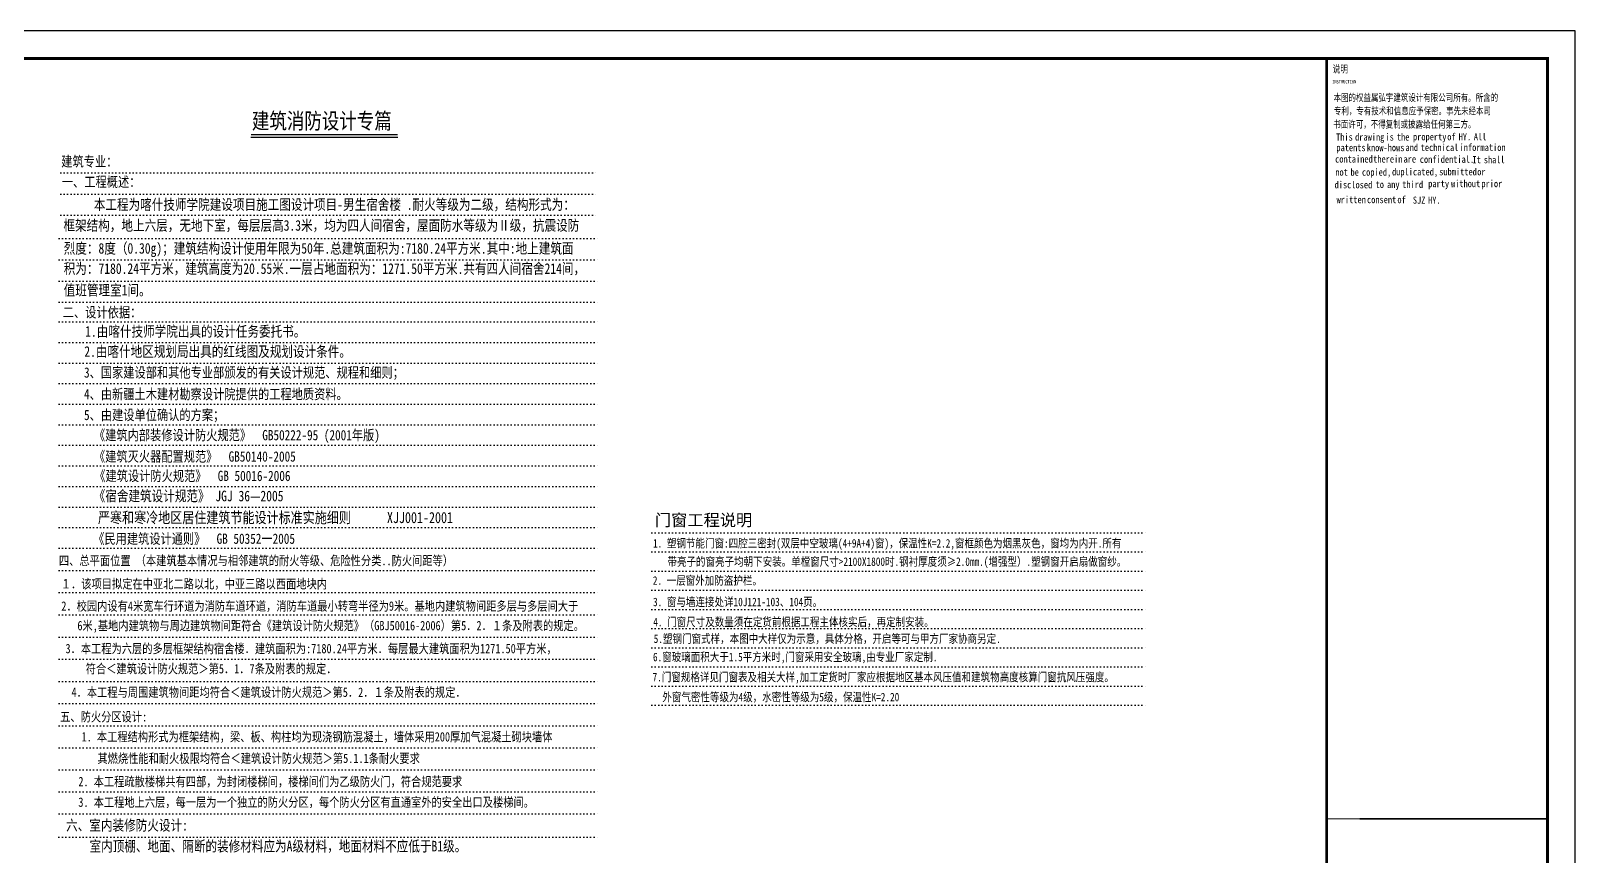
# Model space of a CAD drawing. Extents: x 174641 to 414490, y 73126 to 493158.
# Drawn here: x 223783 to 279741, y 351931 to 381836 of the extents above; entities that cross this region are included whole.
import ezdxf

# ---------------------------------------------------------------- set-up
doc = ezdxf.new("R2010")
doc.units = 0
doc.header["$LTSCALE"] = 1000
doc.header["$MEASUREMENT"] = 0
doc.linetypes.add('DOT2', pattern=[0.125, 0, -0.125])
for name, color, linetype in [('1', 7, 'Continuous'), ('PUB_TITLE', 7, 'Continuous'), ('TK', 126, 'Continuous'), ('TWT_TITLE', 7, 'Continuous'), ('文字', 43, 'Continuous'), ('看线', 3, 'Continuous')]:
    doc.layers.add(name, color=color, linetype=linetype)
doc.styles.add('-宋体', font='', dxfattribs={"width": 0.8})
doc.styles.add('DDD', font='simhei.ttf', dxfattribs={"width": 0.8, "height": 1500})
doc.styles.add('FSZ', font='')
doc.styles.add('STYLE3', font='', dxfattribs={"width": 0.7})
doc.styles.get('-宋体').set_extended_font_data('SimSun')
doc.styles.get('FSZ').set_extended_font_data('SimSun')
doc.styles.get('STYLE3').set_extended_font_data('SimSun')

msp = doc.modelspace()

# ---------------------------------------------------------------- linework, layer by layer
for p, q in [((270741.1, 323436.5), (270741.1, 380836.5)), ((278741.1, 353285.6), (271941.1, 353285.6)), ((271941.1, 353285.6), (278741.1, 353285.6))]:
    msp.add_line(p, q)
at = {"const_width": 34}
msp.add_lwpolyline([(270741.1, 353285.6), (278741.1, 353285.6)], dxfattribs=at)
at = {"layer": '1', "color": 4, "linetype": 'DOT2'}
for p, q in [((224862.9, 376693.8, -31331.5), (244372.1, 376693.8, -31331.5)), ((224862.9, 375923.8, -31331.5), (244372.1, 375923.8, -31331.5)), ((224862.9, 375153.8, -31331.5), (244372.1, 375153.8, -31331.5)), ((224804.6, 374311.2, -31331.5), (244372.1, 374311.2, -31331.5)), ((224804.6, 373541.2, -31331.5), (244372.1, 373541.2, -31331.5)), ((224804.6, 372771.2, -31331.5), (244372.1, 372771.2, -31331.5)), ((224804.6, 372001.2, -31331.5), (244372.1, 372001.2, -31331.5)), ((224804.6, 372001.2, -31331.5), (244378.7, 372001.2, -31331.5)), ((224804.6, 371290.6, -31331.5), (244378.7, 371290.6, -31331.5)), ((224804.6, 370545.1, -31331.5), (244378.7, 370545.1, -31331.5)), ((224804.6, 369799.6, -31331.5), (244378.7, 369799.6, -31331.5)), ((224804.6, 369054.2, -31331.5), (244378.7, 369054.2, -31331.5)), ((224804.6, 368308.7, -31331.5), (244378.7, 368308.7, -31331.5)), ((224804.6, 367563.2, -31331.5), (244378.7, 367563.2, -31331.5)), ((224804.6, 367563.2, -31331.5), (244378.7, 367563.2, -31331.5)), ((224804.6, 366817.8, -31331.5), (244378.7, 366817.8, -31331.5)), ((224804.6, 366072.3, -31331.5), (244378.7, 366072.3, -31331.5)), ((224804.6, 365326.9, -31331.5), (244378.7, 365326.9, -31331.5)), ((224804.6, 365326.9, -31331.5), (244378.7, 365326.9, -31331.5)), ((224804.6, 364581.4, -31331.5), (244378.7, 364581.4, -31331.5)), ((224804.6, 363835.9, -31331.5), (244378.7, 363835.9, -31331.5)), ((246281.6, 363652.2), (264238.2, 363652.2)), ((224804.6, 363090.5, -31331.5), (240171.3, 363090.5, -31331.5)), ((224804.6, 363090.5, -31331.5), (240171.3, 363090.5, -31331.5)), ((224804.6, 363090.5, -31331.5), (240171.3, 363090.5, -31331.5)), ((224804.6, 363090.5, -31331.5), (240171.3, 363090.5, -31331.5)), ((224804.6, 363090.5, -31331.5), (244378.7, 363090.5, -31331.5)), ((246281.6, 362957), (264238.2, 362957)), ((224804.6, 362285.2, -31331.5), (244378.7, 362285.2, -31331.5)), ((246281.6, 362261.7), (264238.2, 362261.7)), ((246281.6, 362261.7), (264238.2, 362261.7)), ((246281.6, 362261.7), (264238.2, 362261.7)), ((246281.6, 362261.7), (264238.2, 362261.7)), ((246281.6, 361566.5), (264238.2, 361566.5)), ((224804, 361479, -31331.5), (244378.1, 361479, -31331.5)), ((224804, 360673.7, -31331.5), (244378.1, 360673.7, -31331.5)), ((246281.6, 360871.3), (264238.2, 360871.3)), ((224804, 359868.4, -31331.5), (244378.1, 359868.4, -31331.5)), ((246281.6, 360176.1), (264238.2, 360176.1)), ((246281.6, 359480.9), (264238.2, 359480.9)), ((224804, 359063.1, -31331.5), (244378.1, 359063.1, -31331.5)), ((246281.6, 358785.7), (264238.2, 358785.7)), ((224804, 358257.8, -31331.5), (244378.1, 358257.8, -31331.5)), ((224804, 358257.8, -31331.5), (244378.1, 358257.8, -31331.5)), ((246281.6, 358090.4), (264238.2, 358090.4)), ((224804, 357457.8, -31331.5), (244378.1, 357457.8, -31331.5)), ((224804, 357457.8, -31331.5), (244378.1, 357457.8, -31331.5)), ((246281.6, 357395.2), (264238.2, 357395.2)), ((224804, 356657.8, -31331.5), (244378.1, 356657.8, -31331.5)), ((224804, 355857.8, -31331.5), (242691, 355857.8, -31331.5)), ((224804, 355857.8, -31331.5), (244378.1, 355857.8, -31331.5)), ((224804, 355057.8, -31331.5), (244378.1, 355057.8, -31331.5)), ((224804, 354257.8, -31331.5), (244378.1, 354257.8, -31331.5)), ((224804, 353457.8, -31331.5), (244378.1, 353457.8, -31331.5)), ((224804, 353457.8, -31331.5), (244378.1, 353457.8, -31331.5)), ((224804, 353457.8, -31331.5), (244378.1, 353457.8, -31331.5)), ((224801.6, 352623.3, -31331.5), (244375.7, 352623.3, -31331.5))]:
    msp.add_line(p, q, dxfattribs=at)
at = {"layer": 'PUB_TITLE', "color": 7}
msp.add_line((231754.6, 377990.4, -31331.5), (237077, 377990.4, -31331.5), dxfattribs=at)
at = {"layer": 'PUB_TITLE', "const_width": 100}
msp.add_lwpolyline([(270741.1, 380836.5), (278741.1, 380836.5), (278741.1, 323436.9), (270741.1, 323436.9)], close=True, dxfattribs=at)
at = {"layer": 'PUB_TITLE', "color": 7, "const_width": 55.6, "elevation": -31331.5}
msp.add_lwpolyline([(231755.9, 378075.1), (237078.3, 378075.1)], dxfattribs=at)
at = {"layer": 'TWT_TITLE'}
msp.add_lwpolyline([(174641.1, 322436.5), (279741.1, 322436.5), (279741.1, 381836.5), (174641.1, 381836.5)], close=True, dxfattribs=at)
at = {"layer": 'TWT_TITLE', "const_width": 100}
msp.add_lwpolyline([(177141.1, 323436.5), (278741.1, 323436.5), (278741.1, 380836.5), (177141.1, 380836.5)], close=True, dxfattribs=at)

# ---------------------------------------------------------------- texts
at = {"style": '-宋体', "width": 0.75}
msp.add_text('INSTRUCTION', height=129.153, dxfattribs=at).set_placement((270942.3, 379930.1))
at = {"color": 7, "style": 'FSZ'}
msp.add_text('门窗工程说明', height=430.89, dxfattribs=at).set_placement((246396.3, 363893.5, -19466.1))
at = {"layer": 'TK', "color": 9, "style": '-宋体', "width": 0.75}
msp.add_text('说明', height=265.82, dxfattribs=at).set_placement((270951.4, 380321.3))
at = {"layer": 'TK', "style": '-宋体', "width": 0.75}
for s, height, p in [('本图的权益属弘宇建筑设计有限公司所有。所含的', 258.228, (270986.1, 379291)), ('专利，专有技术和信息应予保密。事先未经本司', 258.228, (270999.2, 378806.6)), ('书面许可，不得复制或披露给任何第三方。', 258.228, (270978.6, 378323.7)), ('This', 258.23, (271078.5, 377861.4)), ('patents', 258.23, (271090.4, 377477.3)), ('drawing', 258.23, (271767.1, 377861.4)), ('know-hows', 258.23, (272192.1, 377477.3)), ('is', 258.23, (272868.9, 377861.4)), ('the', 258.23, (273282.1, 377861.4)), ('and', 258.23, (273595.3, 377481.8)), ('property', 258.23, (273866.8, 377871)), ('technical', 258.23, (274146.2, 377481.8)), ('of', 258.23, (275106.3, 377871)), ('HY.', 258.23, (275519.4, 377871)), ('information', 258.228, (275555, 377486.3)), ('All', 258.23, (276070.3, 377871)), ('contained', 258.23, (271044.6, 377064.1)), ('therein', 258.23, (272421.8, 377064.1)), ('are', 258.23, (273523.6, 377064.1)), ('confidential.', 258.228, (274112.6, 377054)), ('It', 258.23, (276018.8, 377039.4)), ('shall', 258.23, (276432, 377039.4)), ('not', 258.23, (271051.5, 376588.1)), ('be', 258.23, (271602.4, 376588.1)), ('copied,', 258.23, (272015.6, 376588.1)), ('duplicated,', 258.228, (273107.2, 376599.8)), ('submitted', 258.23, (274816.1, 376601.7)), ('or', 258.23, (276193.3, 376601.7)), ('disclosed', 258.23, (271026, 376131.3)), ('to', 258.23, (272511.1, 376141.2)), ('any', 258.23, (272924.3, 376141.2)), ('third', 258.23, (273475.2, 376141.2)), ('party', 258.23, (274417.3, 376172.7)), ('without', 258.23, (275243.6, 376172.7)), ('prior', 258.23, (276345.4, 376172.7)), ('written', 258.23, (271097.5, 375592.7)), ('consent', 258.23, (272199.3, 375592.7)), ('of', 258.23, (273301.1, 375592.7)), ('SJZ', 258.23, (273861.4, 375574.2)), ('HY.', 258.23, (274412.2, 375574.2))]:
    msp.add_text(s, height=height, dxfattribs=at).set_placement(p)
at = {"layer": '文字', "style": 'DDD', "width": 0.8}
for s, p in [('1. 塑钢节能门窗:四腔三密封(双层中空玻璃(4+9A+4)窗)，保温性K=2.2,窗框颜色为烟黑灰色，窗均为内开.所有', (246326.9, 363113.7, -19466.1)), ('带亮子的窗亮子均朝下安装。单樘窗尺寸>2100X1800时.钢衬厚度须≥2.0mm.(增强型）.塑钢窗开启扇做窗纱。', (246849.4, 362449.3, -19466.1)), ('2. 一层窗外加防盗护栏。', (246320.9, 361764.8, -19466.1)), ('3. 窗与墙连接处详10J121-103、104页。', (246326.9, 360988.7, -19466.1)), ('4. 门窗尺寸及数量须在定货前根据工程主体核实后，再定制安装。', (246335.5, 360262.7, -19466.1)), ('5.塑钢门窗式样，本图中大样仅为示意，具体分格，开启等可与甲方厂家协商另定.', (246351.9, 359656, -11706.8)), ('6.窗玻璃面积大于1.5平方米时,门窗采用安全玻璃,由专业厂家定制.', (246325.3, 358993.4, -11706.8)), ('7.门窗规格详见门窗表及相关大样,加工定货时厂家应根据地区基本风压值和建筑物高度核算门窗抗风压强度。', (246311.1, 358263.9, -2203.3)), ('外窗气密性等级为4级，水密性等级为5级，保温性K=2.20', (246665.9, 357539.8, -2203.3))]:
    msp.add_text(s, height=308, dxfattribs=at).set_placement(p)
at = {"layer": '看线', "color": 3, "style": 'STYLE3', "width": 0.8}
for s, height, p in [('建筑消防设计专篇', 580.88, (231791.2, 378283.9, -31331.5)), ('建筑专业：', 372.73, (224883.4, 376919.7, -31331.5)), ('一、工程概述：', 372.73, (224904.7, 376179, -31331.5)), ('    本工程为喀什技师学院建设项目施工图设计项目-男生宿舍楼 .耐火等级为二级，结构形式为：', 385, (225224, 375351.4, -31331.5)), ('框架结构，地上六层，无地下室，每层层高3.3米，均为四人间宿舍，屋面防水等级为Ⅱ级，抗震设防', 385, (224962.3, 374595.5, -31331.5)), ('烈度：8度（0.30g)；建筑结构设计使用年限为50年.总建筑面积为:7180.24平方米.其中:地上建筑面', 385, (224972.5, 373763.8, -31331.5)), ('积为：7180.24平方米，建筑高度为20.55米.一层占地面积为：1271.50平方米.共有四人间宿舍214间，', 385, (224972.5, 373029.3, -31331.5)), ('值班管理室1间。', 385, (224972.5, 372248.1, -31331.5)), ('二、设计依据：', 372.73, (224937.2, 371453.2, -31331.5)), ('1.由喀什技师学院出具的设计任务委托书。', 385, (225749.5, 370754.9, -50836.5)), ('2.由喀什地区规划局出具的红线图及规划设计条件。', 385, (225718.7, 370024.5, -50836.5)), ('3、国家建设部和其他专业部颁发的有关设计规范、规程和细则；', 372.732, (225708, 369271.2, -31331.5)), ('5、由建设单位确认的方案；', 372.732, (225708, 367731.4, -31331.5)), ('《建筑内部装修设计防火规范》  GB50222-95 (2001年版)', 372.732, (226068, 367001, -31331.5)), ('《建筑灭火器配置规范》  GB50140-2005', 372.732, (226068, 366226.6, -31331.5)), ('《建筑设计防火规范》  GB 50016-2006', 372.732, (226079.9, 365523.8, -31331.5)), ('《宿舍建筑设计规范》 JGJ 36—2005', 385, (226057.4, 364789.7)), (' 严寒和寒冷地区居住建筑节能设计标准实施细则      XJJ001-2001       ', 400, (225995.3, 364000.5)), ('《民用建筑设计通则》  GB 50352一2005', 372.732, (226039.7, 363247.7, -31331.5)), ('四、总平面位置 （本建筑基本情况与相邻建筑的耐火等级、危险性分类..防火间距等）', 340, (224798.4, 362472.4, -31331.5)), ('１．该项目拟定在中亚北二路以北，中亚三路以西面地块内', 340, (224866.9, 361629, -31331.5)), ('2．校园内设有4米宽车行环道为消防车道环道，消防车道最小转弯半径为9米。基地内建筑物间距多层与多层间大于', 340, (224885.6, 360823.7, -31331.5)), ('6米,基地内建筑物与周边建筑物间距符合《建筑设计防火规范》（GBJ50016-2006）第5．2．１条及附表的规定。', 340, (225468.2, 360114.9, -31331.5)), ('3．本工程为六层的多层框架结构宿舍楼．建筑面积为:7180.24平方米．每层最大建筑面积为1271.50平方米，', 340, (225037, 359282.6, -31331.5)), ('符合＜建筑设计防火规范＞第5．1．7条及附表的规定．', 340, (225771.8, 358552.3, -31331.5)), ('4．本工程与周围建筑物间距均符合＜建筑设计防火规范＞第5．2．１条及附表的规定．', 340, (225254.8, 357701.2, -31331.5)), ('五、防火分区设计:', 340, (224844.6, 356811.8, -31331.5)), ('1. 本工程结构形式为框架结构，梁、板、构柱均为现浇钢筋混凝土，墙体采用200厚加气混凝土砌块墙体', 340, (225619.5, 356085.3, -31331.5)), ('其燃烧性能和耐火极限均符合＜建筑设计防火规范＞第5.1.1条耐火要求', 340, (226193.8, 355305.6, -31331.5)), ('2. 本工程疏散楼梯共有四部，为封闭楼梯间，楼梯间们为乙级防火门，符合规范要求', 340, (225503.2, 354463.6, -31331.5)), ('3. 本工程地上六层，每一层为一个独立的防火分区，每个防火分区有直通室外的安全出口及楼梯间。', 340, (225503.2, 353717.1, -31331.5)), ('六、室内装修防火设计:', 385, (225060.7, 352856.8, -31331.5)), ('   室内顶棚、地面、隔断的装修材料应为A级材料，地面材料不应低于B1级。', 385, (225279.7, 352099.8, -31331.5))]:
    msp.add_text(s, height=height, dxfattribs=at).set_placement(p)
at = {"layer": '看线', "color": 1, "style": 'STYLE3', "width": 0.8}
msp.add_text('4、由新疆土木建材勘察设计院提供的工程地质资料。', height=372.732, dxfattribs=at).set_placement((225708, 368487.7, -31331.5))

doc.saveas('drawing.dxf')
